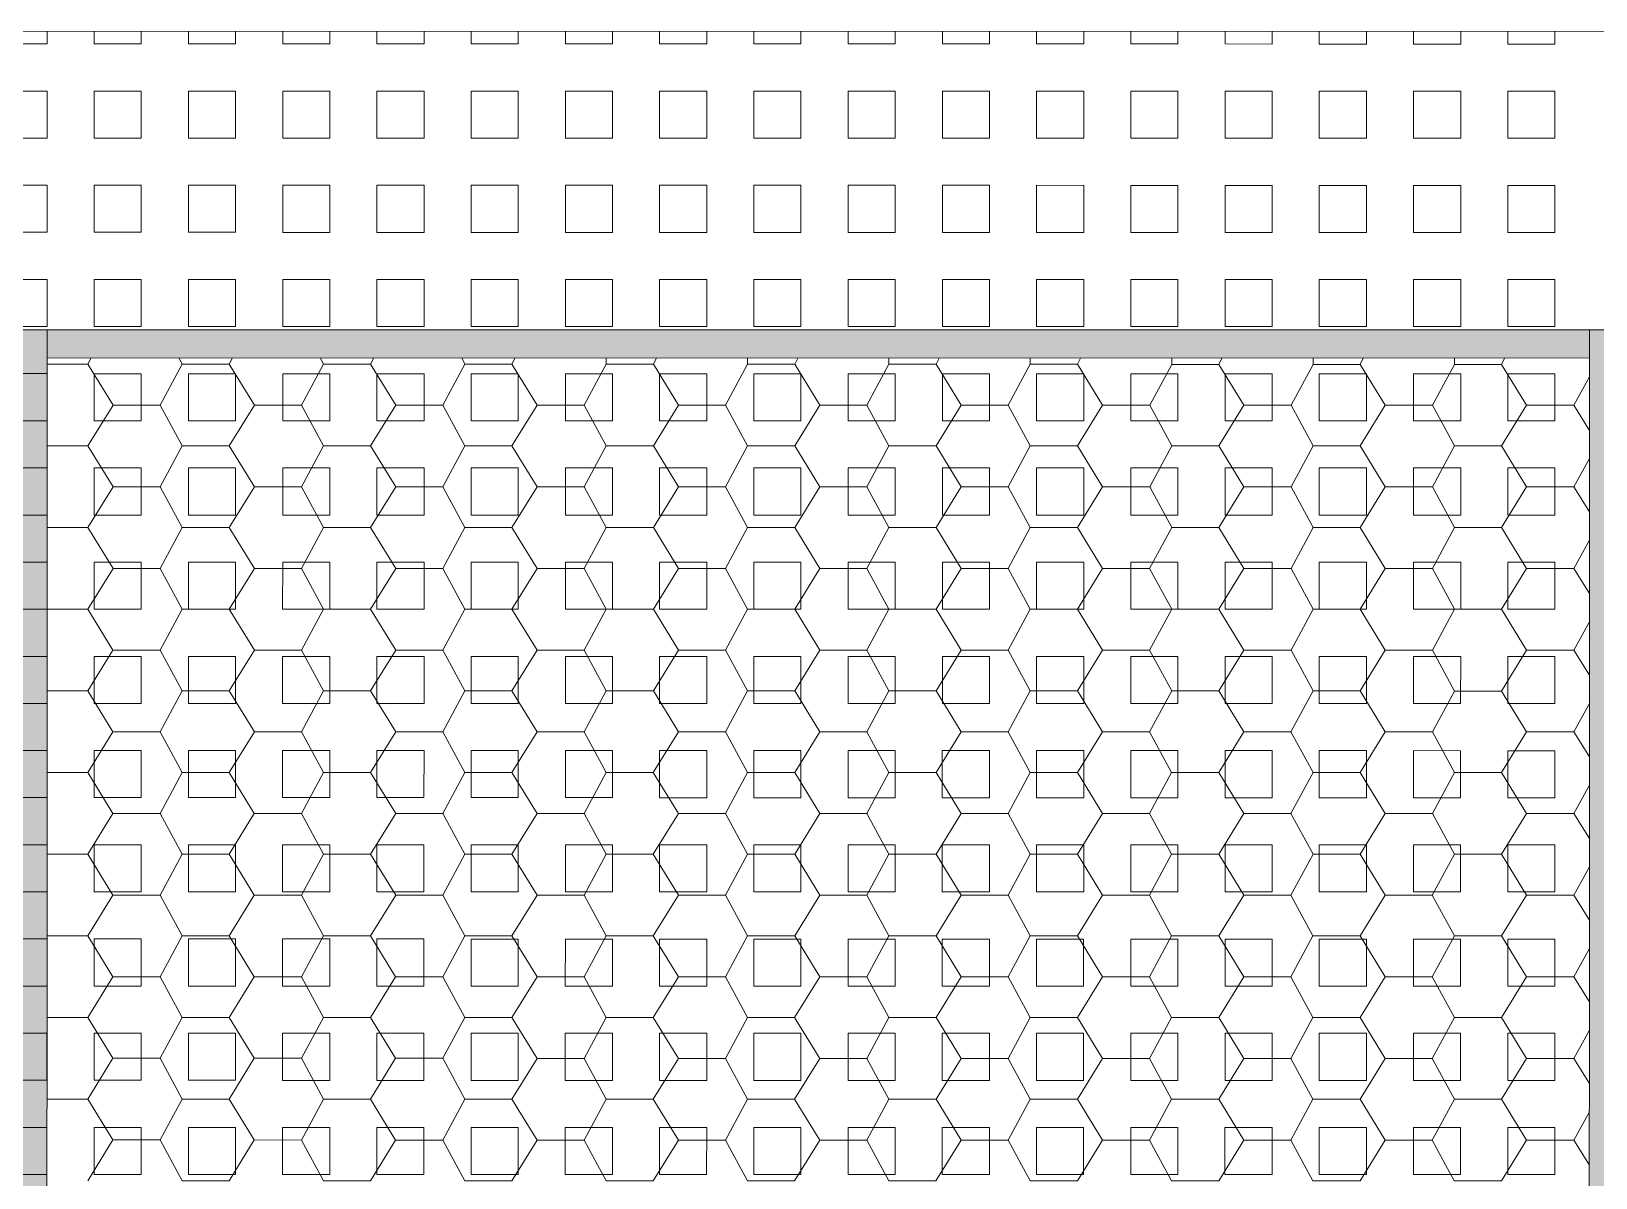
# Model space of a CAD drawing. Extents: x 3377 to 3790, y 1673 to 1846.
# Drawn here: x 3530.94 to 3533.047, y 1763.353 to 1764.897 of the extents above; entities that cross this region are included whole.
import ezdxf

# ---------------------------------------------------------------- set-up
doc = ezdxf.new("R2010")
doc.units = 0
doc.header["$LTSCALE"] = 2
doc.layers.add('PDF7_0', color=7, linetype='Continuous', true_color=0xc6c6c6)
doc.layers.add('PDF7_04-DETALHE', color=7, linetype='Continuous', true_color=0xc6c6c6)

msp = doc.modelspace()

# ---------------------------------------------------------------- linework, layer by layer
at = {"layer": 'PDF7_0', "color": 7, "lineweight": 0}
for points in [[(3530.9188, 1764.4952), (3530.9611, 1764.4952), (3530.961, 1762.3964), (3530.9187, 1762.3964)], [(3530.961, 1762.3964), (3530.9611, 1764.4952)], [(3533.0388, 1764.4951), (3533.0388, 1764.457), (3530.9611, 1764.4571), (3530.9611, 1764.4952)], [(3533.0388, 1764.4951), (3533.0769, 1764.4951), (3533.0767, 1762.3962), (3533.0386, 1762.3962)]]:
    msp.add_lwpolyline(points, close=True, dxfattribs=at)
msp.add_lwpolyline([(3533.0388, 1764.4951), (3533.0386, 1762.3962)], dxfattribs=at)
at = {"layer": 'PDF7_0', "lineweight": 0}
for points in [[(3531.0161, 1764.4486), (3531.0204, 1764.4571)], [(3531.1388, 1764.4571), (3531.1431, 1764.4486), (3531.2065, 1764.4486), (3531.2108, 1764.4571)], [(3531.3292, 1764.4571), (3531.3335, 1764.4486), (3531.397, 1764.4486), (3531.4012, 1764.4571)], [(3531.5197, 1764.4571), (3531.5239, 1764.4486), (3531.5874, 1764.4486), (3531.5916, 1764.4571)], [(3531.7143, 1764.4571), (3531.7143, 1764.4486), (3531.7778, 1764.4486), (3531.782, 1764.4571)], [(3531.9047, 1764.457), (3531.9047, 1764.4486), (3531.9682, 1764.4486), (3531.9724, 1764.457)], [(3532.0951, 1764.457), (3532.0951, 1764.4486), (3532.1586, 1764.4486), (3532.1629, 1764.457)], [(3532.2856, 1764.457), (3532.2856, 1764.4486), (3532.349, 1764.4486), (3532.3533, 1764.457)], [(3532.476, 1764.457), (3532.476, 1764.4485), (3532.5395, 1764.4485), (3532.5437, 1764.457)], [(3532.6664, 1764.457), (3532.6664, 1764.4485), (3532.7299, 1764.4485), (3532.7341, 1764.457)], [(3532.8568, 1764.457), (3532.8568, 1764.4485), (3532.9203, 1764.4485), (3532.9245, 1764.457)], [(3530.9611, 1764.4486), (3531.0161, 1764.4486), (3531.05, 1764.3936), (3531.1134, 1764.3936), (3531.1431, 1764.4486)], [(3531.2065, 1764.4486), (3531.2404, 1764.3936), (3531.3039, 1764.3936), (3531.3335, 1764.4486)], [(3531.397, 1764.4486), (3531.4308, 1764.3936), (3531.4943, 1764.3936), (3531.5239, 1764.4486)], [(3531.5874, 1764.4486), (3531.6212, 1764.3936), (3531.6847, 1764.3936), (3531.7143, 1764.4486)], [(3531.7778, 1764.4486), (3531.8116, 1764.3936), (3531.8751, 1764.3936), (3531.9047, 1764.4486)], [(3531.9682, 1764.4486), (3532.0021, 1764.3936), (3532.0655, 1764.3936), (3532.0951, 1764.4486)], [(3532.1586, 1764.4486), (3532.1925, 1764.3936), (3532.2559, 1764.3936), (3532.2856, 1764.4486)], [(3532.349, 1764.4486), (3532.3829, 1764.3935), (3532.4464, 1764.3935), (3532.476, 1764.4485)], [(3532.5395, 1764.4485), (3532.5733, 1764.3935), (3532.6368, 1764.3935), (3532.6664, 1764.4485)], [(3532.7299, 1764.4485), (3532.7637, 1764.3935), (3532.8272, 1764.3935), (3532.8568, 1764.4485)], [(3532.9203, 1764.4485), (3532.9541, 1764.3935), (3533.0176, 1764.3935), (3533.0388, 1764.3596)], [(3533.0176, 1764.3935), (3533.0388, 1764.4316)], [(3531.0161, 1764.3386), (3531.05, 1764.3936)], [(3531.1134, 1764.3936), (3531.1431, 1764.3386), (3531.2065, 1764.3386), (3531.2404, 1764.3936)], [(3531.3039, 1764.3936), (3531.3335, 1764.3386), (3531.3969, 1764.3386), (3531.4308, 1764.3936)], [(3531.4943, 1764.3936), (3531.5239, 1764.3386), (3531.5874, 1764.3386), (3531.6212, 1764.3936)], [(3531.6847, 1764.3936), (3531.7143, 1764.3386), (3531.7778, 1764.3386), (3531.8116, 1764.3936)], [(3531.8751, 1764.3936), (3531.9047, 1764.3386), (3531.9682, 1764.3386), (3532.0021, 1764.3936)], [(3532.0655, 1764.3936), (3532.0951, 1764.3386), (3532.1586, 1764.3385), (3532.1925, 1764.3936)], [(3532.2559, 1764.3936), (3532.2856, 1764.3385), (3532.349, 1764.3385), (3532.3829, 1764.3935)], [(3532.4464, 1764.3935), (3532.476, 1764.3385), (3532.5394, 1764.3385), (3532.5733, 1764.3935)], [(3532.6368, 1764.3935), (3532.6664, 1764.3385), (3532.7299, 1764.3385), (3532.7637, 1764.3935)], [(3532.8272, 1764.3935), (3532.8568, 1764.3385), (3532.9203, 1764.3385), (3532.9541, 1764.3935)], [(3530.9611, 1764.3386), (3531.0161, 1764.3386), (3531.05, 1764.2836), (3531.1134, 1764.2836), (3531.1431, 1764.3386)], [(3531.2065, 1764.3386), (3531.2404, 1764.2836), (3531.3038, 1764.2836), (3531.3335, 1764.3386)], [(3531.3969, 1764.3386), (3531.4308, 1764.2836), (3531.4943, 1764.2836), (3531.5239, 1764.3386)], [(3531.5874, 1764.3386), (3531.6212, 1764.2836), (3531.6847, 1764.2836), (3531.7143, 1764.3386)], [(3531.7778, 1764.3386), (3531.8116, 1764.2836), (3531.8751, 1764.2836), (3531.9047, 1764.3386)], [(3531.9682, 1764.3386), (3532.002, 1764.2835), (3532.0655, 1764.2835), (3532.0951, 1764.3386)], [(3532.1586, 1764.3385), (3532.1925, 1764.2835), (3532.2559, 1764.2835), (3532.2856, 1764.3385)], [(3532.349, 1764.3385), (3532.3829, 1764.2835), (3532.4464, 1764.2835), (3532.476, 1764.3385)], [(3532.5394, 1764.3385), (3532.5733, 1764.2835), (3532.6368, 1764.2835), (3532.6664, 1764.3385)], [(3532.7299, 1764.3385), (3532.7637, 1764.2835), (3532.8272, 1764.2835), (3532.8568, 1764.3385)], [(3532.9203, 1764.3385), (3532.9541, 1764.2835), (3533.0176, 1764.2835), (3533.0388, 1764.2496)], [(3533.0176, 1764.2835), (3533.0388, 1764.3216)], [(3531.0161, 1764.2286), (3531.05, 1764.2836)], [(3531.1134, 1764.2836), (3531.143, 1764.2286), (3531.2065, 1764.2286), (3531.2404, 1764.2836)], [(3531.3038, 1764.2836), (3531.3335, 1764.2286), (3531.3969, 1764.2286), (3531.4308, 1764.2836)], [(3531.4943, 1764.2836), (3531.5239, 1764.2286), (3531.5874, 1764.2286), (3531.6212, 1764.2836)], [(3531.6847, 1764.2836), (3531.7143, 1764.2286), (3531.7778, 1764.2286), (3531.8116, 1764.2836)], [(3531.8751, 1764.2836), (3531.9047, 1764.2285), (3531.9682, 1764.2285), (3532.002, 1764.2835)], [(3532.0655, 1764.2835), (3532.0951, 1764.2285), (3532.1586, 1764.2285), (3532.1925, 1764.2835)], [(3532.2559, 1764.2835), (3532.2856, 1764.2285), (3532.349, 1764.2285), (3532.3829, 1764.2835)], [(3532.4464, 1764.2835), (3532.476, 1764.2285), (3532.5394, 1764.2285), (3532.5733, 1764.2835)], [(3532.6368, 1764.2835), (3532.6664, 1764.2285), (3532.7299, 1764.2285), (3532.7637, 1764.2835)], [(3532.8272, 1764.2835), (3532.8568, 1764.2285), (3532.9203, 1764.2285), (3532.9541, 1764.2835)], [(3530.9611, 1764.2286), (3531.0161, 1764.2286), (3531.05, 1764.1736), (3531.1134, 1764.1736), (3531.143, 1764.2286)], [(3531.2065, 1764.2286), (3531.2404, 1764.1736), (3531.3038, 1764.1736), (3531.3335, 1764.2286)], [(3531.3969, 1764.2286), (3531.4308, 1764.1736), (3531.4943, 1764.1736), (3531.5239, 1764.2286)], [(3531.5874, 1764.2286), (3531.6212, 1764.1736), (3531.6847, 1764.1736), (3531.7143, 1764.2286)], [(3531.7778, 1764.2286), (3531.8116, 1764.1735), (3531.8751, 1764.1735), (3531.9047, 1764.2285)], [(3531.9682, 1764.2285), (3532.002, 1764.1735), (3532.0655, 1764.1735), (3532.0951, 1764.2285)], [(3532.1586, 1764.2285), (3532.1925, 1764.1735), (3532.2559, 1764.1735), (3532.2856, 1764.2285)], [(3532.349, 1764.2285), (3532.3829, 1764.1735), (3532.4463, 1764.1735), (3532.476, 1764.2285)], [(3532.5394, 1764.2285), (3532.5733, 1764.1735), (3532.6368, 1764.1735), (3532.6664, 1764.2285)], [(3532.7299, 1764.2285), (3532.7637, 1764.1735), (3532.8272, 1764.1735), (3532.8568, 1764.2285)], [(3532.9203, 1764.2285), (3532.9541, 1764.1735), (3533.0176, 1764.1735), (3533.0387, 1764.1396)], [(3533.0176, 1764.1735), (3533.0388, 1764.2115)], [(3531.0161, 1764.1186), (3531.05, 1764.1736)], [(3531.1134, 1764.1736), (3531.143, 1764.1186), (3531.2065, 1764.1186), (3531.2404, 1764.1736)], [(3531.3038, 1764.1736), (3531.3335, 1764.1186), (3531.3969, 1764.1186), (3531.4308, 1764.1736)], [(3531.4943, 1764.1736), (3531.5239, 1764.1186), (3531.5873, 1764.1185), (3531.6212, 1764.1736)], [(3531.6847, 1764.1736), (3531.7143, 1764.1185), (3531.7778, 1764.1185), (3531.8116, 1764.1735)], [(3531.8751, 1764.1735), (3531.9047, 1764.1185), (3531.9682, 1764.1185), (3532.002, 1764.1735)], [(3532.0655, 1764.1735), (3532.0951, 1764.1185), (3532.1586, 1764.1185), (3532.1925, 1764.1735)], [(3532.2559, 1764.1735), (3532.2855, 1764.1185), (3532.349, 1764.1185), (3532.3829, 1764.1735)], [(3532.4463, 1764.1735), (3532.476, 1764.1185), (3532.5394, 1764.1185), (3532.5733, 1764.1735)], [(3532.6368, 1764.1735), (3532.6664, 1764.1185), (3532.7298, 1764.1185), (3532.7637, 1764.1735)], [(3532.8272, 1764.1735), (3532.8568, 1764.1185), (3532.9203, 1764.1185), (3532.9541, 1764.1735)], [(3530.9611, 1764.1186), (3531.0161, 1764.1186), (3531.0499, 1764.0636), (3531.1134, 1764.0636), (3531.143, 1764.1186)], [(3531.2065, 1764.1186), (3531.2404, 1764.0636), (3531.3038, 1764.0636), (3531.3335, 1764.1186)], [(3531.3969, 1764.1186), (3531.4308, 1764.0636), (3531.4943, 1764.0635), (3531.5239, 1764.1186)], [(3531.5873, 1764.1185), (3531.6212, 1764.0635), (3531.6847, 1764.0635), (3531.7143, 1764.1185)], [(3531.7778, 1764.1185), (3531.8116, 1764.0635), (3531.8751, 1764.0635), (3531.9047, 1764.1185)], [(3531.9682, 1764.1185), (3532.002, 1764.0635), (3532.0655, 1764.0635), (3532.0951, 1764.1185)], [(3532.1586, 1764.1185), (3532.1924, 1764.0635), (3532.2559, 1764.0635), (3532.2855, 1764.1185)], [(3532.349, 1764.1185), (3532.3829, 1764.0635), (3532.4463, 1764.0635), (3532.476, 1764.1185)], [(3532.5394, 1764.1185), (3532.5733, 1764.0635), (3532.6368, 1764.0635), (3532.6664, 1764.1185)], [(3532.7298, 1764.1185), (3532.7637, 1764.0635), (3532.8272, 1764.0635), (3532.8568, 1764.1185)], [(3532.9203, 1764.1185), (3532.9541, 1764.0634), (3533.0176, 1764.0634), (3533.0387, 1764.0296)], [(3533.0176, 1764.0634), (3533.0387, 1764.1015)], [(3531.0161, 1764.0086), (3531.0499, 1764.0636)], [(3531.1134, 1764.0636), (3531.143, 1764.0086), (3531.2065, 1764.0086), (3531.2404, 1764.0636)], [(3531.3038, 1764.0636), (3531.3335, 1764.0085), (3531.3969, 1764.0085), (3531.4308, 1764.0636)], [(3531.4943, 1764.0635), (3531.5239, 1764.0085), (3531.5873, 1764.0085), (3531.6212, 1764.0635)], [(3531.6847, 1764.0635), (3531.7143, 1764.0085), (3531.7778, 1764.0085), (3531.8116, 1764.0635)], [(3531.8751, 1764.0635), (3531.9047, 1764.0085), (3531.9682, 1764.0085), (3532.002, 1764.0635)], [(3532.0655, 1764.0635), (3532.0951, 1764.0085), (3532.1586, 1764.0085), (3532.1924, 1764.0635)], [(3532.2559, 1764.0635), (3532.2855, 1764.0085), (3532.349, 1764.0085), (3532.3829, 1764.0635)], [(3532.4463, 1764.0635), (3532.476, 1764.0085), (3532.5394, 1764.0085), (3532.5733, 1764.0635)], [(3532.6368, 1764.0635), (3532.6664, 1764.0085), (3532.7298, 1764.0085), (3532.7637, 1764.0635)], [(3532.8272, 1764.0635), (3532.8568, 1764.0084), (3532.9203, 1764.0084), (3532.9541, 1764.0634)], [(3530.9611, 1764.0086), (3531.0161, 1764.0086), (3531.0499, 1763.9536), (3531.1134, 1763.9536), (3531.143, 1764.0086)], [(3531.2065, 1764.0086), (3531.2404, 1763.9535), (3531.3038, 1763.9535), (3531.3335, 1764.0085)], [(3531.3969, 1764.0085), (3531.4308, 1763.9535), (3531.4942, 1763.9535), (3531.5239, 1764.0085)], [(3531.5873, 1764.0085), (3531.6212, 1763.9535), (3531.6847, 1763.9535), (3531.7143, 1764.0085)], [(3531.7778, 1764.0085), (3531.8116, 1763.9535), (3531.8751, 1763.9535), (3531.9047, 1764.0085)], [(3531.9682, 1764.0085), (3532.002, 1763.9535), (3532.0655, 1763.9535), (3532.0951, 1764.0085)], [(3532.1586, 1764.0085), (3532.1924, 1763.9535), (3532.2559, 1763.9535), (3532.2855, 1764.0085)], [(3532.349, 1764.0085), (3532.3829, 1763.9535), (3532.4463, 1763.9535), (3532.476, 1764.0085)], [(3532.5394, 1764.0085), (3532.5733, 1763.9535), (3532.6367, 1763.9535), (3532.6664, 1764.0085)], [(3532.7298, 1764.0085), (3532.7637, 1763.9534), (3532.8272, 1763.9534), (3532.8568, 1764.0084)], [(3532.9203, 1764.0084), (3532.9541, 1763.9534), (3533.0176, 1763.9534), (3533.0387, 1763.9196)], [(3533.0176, 1763.9534), (3533.0387, 1763.9915)], [(3531.0161, 1763.8986), (3531.0499, 1763.9536)], [(3531.1134, 1763.9536), (3531.143, 1763.8985), (3531.2065, 1763.8985), (3531.2404, 1763.9535)], [(3531.3038, 1763.9535), (3531.3334, 1763.8985), (3531.3969, 1763.8985), (3531.4308, 1763.9535)], [(3531.4942, 1763.9535), (3531.5239, 1763.8985), (3531.5873, 1763.8985), (3531.6212, 1763.9535)], [(3531.6847, 1763.9535), (3531.7143, 1763.8985), (3531.7777, 1763.8985), (3531.8116, 1763.9535)], [(3531.8751, 1763.9535), (3531.9047, 1763.8985), (3531.9682, 1763.8985), (3532.002, 1763.9535)], [(3532.0655, 1763.9535), (3532.0951, 1763.8985), (3532.1586, 1763.8985), (3532.1924, 1763.9535)], [(3532.2559, 1763.9535), (3532.2855, 1763.8985), (3532.349, 1763.8985), (3532.3829, 1763.9535)], [(3532.4463, 1763.9535), (3532.4759, 1763.8985), (3532.5394, 1763.8984), (3532.5733, 1763.9535)], [(3532.6367, 1763.9535), (3532.6664, 1763.8984), (3532.7298, 1763.8984), (3532.7637, 1763.9534)], [(3532.8272, 1763.9534), (3532.8568, 1763.8984), (3532.9203, 1763.8984), (3532.9541, 1763.9534)], [(3530.9611, 1763.8986), (3531.0161, 1763.8986), (3531.0499, 1763.8435), (3531.1134, 1763.8435), (3531.143, 1763.8985)], [(3531.2065, 1763.8985), (3531.2403, 1763.8435), (3531.3038, 1763.8435), (3531.3334, 1763.8985)], [(3531.3969, 1763.8985), (3531.4308, 1763.8435), (3531.4942, 1763.8435), (3531.5239, 1763.8985)], [(3531.5873, 1763.8985), (3531.6212, 1763.8435), (3531.6847, 1763.8435), (3531.7143, 1763.8985)], [(3531.7777, 1763.8985), (3531.8116, 1763.8435), (3531.8751, 1763.8435), (3531.9047, 1763.8985)], [(3531.9682, 1763.8985), (3532.002, 1763.8435), (3532.0655, 1763.8435), (3532.0951, 1763.8985)], [(3532.1586, 1763.8985), (3532.1924, 1763.8435), (3532.2559, 1763.8435), (3532.2855, 1763.8985)], [(3532.349, 1763.8985), (3532.3828, 1763.8434), (3532.4463, 1763.8434), (3532.4759, 1763.8985)], [(3532.5394, 1763.8984), (3532.5733, 1763.8434), (3532.6367, 1763.8434), (3532.6664, 1763.8984)], [(3532.7298, 1763.8984), (3532.7637, 1763.8434), (3532.8272, 1763.8434), (3532.8568, 1763.8984)], [(3532.9203, 1763.8984), (3532.9541, 1763.8434), (3533.0176, 1763.8434), (3533.0387, 1763.8096)], [(3533.0176, 1763.8434), (3533.0387, 1763.8815)], [(3531.0161, 1763.7885), (3531.0499, 1763.8435)], [(3531.1134, 1763.8435), (3531.143, 1763.7885), (3531.2065, 1763.7885), (3531.2403, 1763.8435)], [(3531.3038, 1763.8435), (3531.3334, 1763.7885), (3531.3969, 1763.7885), (3531.4308, 1763.8435)], [(3531.4942, 1763.8435), (3531.5239, 1763.7885), (3531.5873, 1763.7885), (3531.6212, 1763.8435)], [(3531.6847, 1763.8435), (3531.7143, 1763.7885), (3531.7777, 1763.7885), (3531.8116, 1763.8435)], [(3531.8751, 1763.8435), (3531.9047, 1763.7885), (3531.9682, 1763.7885), (3532.002, 1763.8435)], [(3532.0655, 1763.8435), (3532.0951, 1763.7885), (3532.1586, 1763.7885), (3532.1924, 1763.8435)], [(3532.2559, 1763.8435), (3532.2855, 1763.7884), (3532.349, 1763.7884), (3532.3828, 1763.8434)], [(3532.4463, 1763.8434), (3532.4759, 1763.7884), (3532.5394, 1763.7884), (3532.5733, 1763.8434)], [(3532.6367, 1763.8434), (3532.6664, 1763.7884), (3532.7298, 1763.7884), (3532.7637, 1763.8434)], [(3532.8272, 1763.8434), (3532.8568, 1763.7884), (3532.9202, 1763.7884), (3532.9541, 1763.8434)], [(3530.9611, 1763.7885), (3531.0161, 1763.7885), (3531.0499, 1763.7335), (3531.1134, 1763.7335), (3531.143, 1763.7885)], [(3531.2065, 1763.7885), (3531.2403, 1763.7335), (3531.3038, 1763.7335), (3531.3334, 1763.7885)], [(3531.3969, 1763.7885), (3531.4308, 1763.7335), (3531.4942, 1763.7335), (3531.5239, 1763.7885)], [(3531.5873, 1763.7885), (3531.6212, 1763.7335), (3531.6846, 1763.7335), (3531.7143, 1763.7885)], [(3531.7777, 1763.7885), (3531.8116, 1763.7335), (3531.8751, 1763.7335), (3531.9047, 1763.7885)], [(3531.9682, 1763.7885), (3532.002, 1763.7335), (3532.0655, 1763.7335), (3532.0951, 1763.7885)], [(3532.1586, 1763.7885), (3532.1924, 1763.7334), (3532.2559, 1763.7334), (3532.2855, 1763.7884)], [(3532.349, 1763.7884), (3532.3828, 1763.7334), (3532.4463, 1763.7334), (3532.4759, 1763.7884)], [(3532.5394, 1763.7884), (3532.5733, 1763.7334), (3532.6367, 1763.7334), (3532.6664, 1763.7884)], [(3532.7298, 1763.7884), (3532.7637, 1763.7334), (3532.8271, 1763.7334), (3532.8568, 1763.7884)], [(3532.9202, 1763.7884), (3532.9541, 1763.7334), (3533.0176, 1763.7334), (3533.0387, 1763.6995)], [(3533.0176, 1763.7334), (3533.0387, 1763.7715)], [(3531.0161, 1763.6785), (3531.0499, 1763.7335)], [(3531.1134, 1763.7335), (3531.143, 1763.6785), (3531.2065, 1763.6785), (3531.2403, 1763.7335)], [(3531.3038, 1763.7335), (3531.3334, 1763.6785), (3531.3969, 1763.6785), (3531.4308, 1763.7335)], [(3531.4942, 1763.7335), (3531.5238, 1763.6785), (3531.5873, 1763.6785), (3531.6212, 1763.7335)], [(3531.6846, 1763.7335), (3531.7143, 1763.6785), (3531.7777, 1763.6785), (3531.8116, 1763.7335)], [(3531.8751, 1763.7335), (3531.9047, 1763.6785), (3531.9682, 1763.6784), (3532.002, 1763.7335)], [(3532.0655, 1763.7335), (3532.0951, 1763.6784), (3532.1586, 1763.6784), (3532.1924, 1763.7334)], [(3532.2559, 1763.7334), (3532.2855, 1763.6784), (3532.349, 1763.6784), (3532.3828, 1763.7334)], [(3532.4463, 1763.7334), (3532.4759, 1763.6784), (3532.5394, 1763.6784), (3532.5733, 1763.7334)], [(3532.6367, 1763.7334), (3532.6663, 1763.6784), (3532.7298, 1763.6784), (3532.7637, 1763.7334)], [(3532.8271, 1763.7334), (3532.8568, 1763.6784), (3532.9202, 1763.6784), (3532.9541, 1763.7334)], [(3530.9611, 1763.6785), (3531.0161, 1763.6785), (3531.0499, 1763.6235), (3531.1134, 1763.6235), (3531.143, 1763.6785)], [(3531.2065, 1763.6785), (3531.2403, 1763.6235), (3531.3038, 1763.6235), (3531.3334, 1763.6785)], [(3531.3969, 1763.6785), (3531.4307, 1763.6235), (3531.4942, 1763.6235), (3531.5238, 1763.6785)], [(3531.5873, 1763.6785), (3531.6212, 1763.6235), (3531.6846, 1763.6235), (3531.7143, 1763.6785)], [(3531.7777, 1763.6785), (3531.8116, 1763.6235), (3531.8751, 1763.6234), (3531.9047, 1763.6785)], [(3531.9682, 1763.6784), (3532.002, 1763.6234), (3532.0655, 1763.6234), (3532.0951, 1763.6784)], [(3532.1586, 1763.6784), (3532.1924, 1763.6234), (3532.2559, 1763.6234), (3532.2855, 1763.6784)], [(3532.349, 1763.6784), (3532.3828, 1763.6234), (3532.4463, 1763.6234), (3532.4759, 1763.6784)], [(3532.5394, 1763.6784), (3532.5733, 1763.6234), (3532.6367, 1763.6234), (3532.6663, 1763.6784)], [(3532.7298, 1763.6784), (3532.7637, 1763.6234), (3532.8271, 1763.6234), (3532.8568, 1763.6784)], [(3532.9202, 1763.6784), (3532.9541, 1763.6234), (3533.0176, 1763.6234), (3533.0387, 1763.5895)], [(3533.0176, 1763.6234), (3533.0387, 1763.6615)], [(3531.0161, 1763.5685), (3531.0499, 1763.6235)], [(3531.1134, 1763.6235), (3531.143, 1763.5685), (3531.2065, 1763.5685), (3531.2403, 1763.6235)], [(3531.3038, 1763.6235), (3531.3334, 1763.5685), (3531.3969, 1763.5685), (3531.4307, 1763.6235)], [(3531.4942, 1763.6235), (3531.5238, 1763.5685), (3531.5873, 1763.5685), (3531.6212, 1763.6235)], [(3531.6846, 1763.6235), (3531.7143, 1763.5684), (3531.7777, 1763.5684), (3531.8116, 1763.6235)], [(3531.8751, 1763.6234), (3531.9047, 1763.5684), (3531.9681, 1763.5684), (3532.002, 1763.6234)], [(3532.0655, 1763.6234), (3532.0951, 1763.5684), (3532.1586, 1763.5684), (3532.1924, 1763.6234)], [(3532.2559, 1763.6234), (3532.2855, 1763.5684), (3532.349, 1763.5684), (3532.3828, 1763.6234)], [(3532.4463, 1763.6234), (3532.4759, 1763.5684), (3532.5394, 1763.5684), (3532.5733, 1763.6234)], [(3532.6367, 1763.6234), (3532.6663, 1763.5684), (3532.7298, 1763.5684), (3532.7637, 1763.6234)], [(3532.8271, 1763.6234), (3532.8568, 1763.5684), (3532.9202, 1763.5684), (3532.9541, 1763.6234)], [(3530.961, 1763.5685), (3531.0161, 1763.5685), (3531.0499, 1763.5135), (3531.1134, 1763.5135), (3531.143, 1763.5685)], [(3531.2065, 1763.5685), (3531.2403, 1763.5135), (3531.3038, 1763.5135), (3531.3334, 1763.5685)], [(3531.3969, 1763.5685), (3531.4307, 1763.5135), (3531.4942, 1763.5135), (3531.5238, 1763.5685)], [(3531.5873, 1763.5685), (3531.6212, 1763.5134), (3531.6846, 1763.5134), (3531.7143, 1763.5684)], [(3531.7777, 1763.5684), (3531.8116, 1763.5134), (3531.875, 1763.5134), (3531.9047, 1763.5684)], [(3531.9681, 1763.5684), (3532.002, 1763.5134), (3532.0655, 1763.5134), (3532.0951, 1763.5684)], [(3532.1586, 1763.5684), (3532.1924, 1763.5134), (3532.2559, 1763.5134), (3532.2855, 1763.5684)], [(3532.349, 1763.5684), (3532.3828, 1763.5134), (3532.4463, 1763.5134), (3532.4759, 1763.5684)], [(3532.5394, 1763.5684), (3532.5732, 1763.5134), (3532.6367, 1763.5134), (3532.6663, 1763.5684)], [(3532.7298, 1763.5684), (3532.7637, 1763.5134), (3532.8271, 1763.5134), (3532.8568, 1763.5684)], [(3532.9202, 1763.5684), (3532.9541, 1763.5134), (3533.0176, 1763.5134), (3533.0387, 1763.4795)], [(3533.0176, 1763.5134), (3533.0387, 1763.5514)], [(3531.0161, 1763.4585), (3531.0499, 1763.5135)], [(3531.1134, 1763.5135), (3531.143, 1763.4585), (3531.2065, 1763.4585), (3531.2403, 1763.5135)], [(3531.3038, 1763.5135), (3531.3334, 1763.4585), (3531.3969, 1763.4584), (3531.4307, 1763.5135)], [(3531.4942, 1763.5135), (3531.5238, 1763.4584), (3531.5873, 1763.4584), (3531.6212, 1763.5134)], [(3531.6846, 1763.5134), (3531.7142, 1763.4584), (3531.7777, 1763.4584), (3531.8116, 1763.5134)], [(3531.875, 1763.5134), (3531.9047, 1763.4584), (3531.9681, 1763.4584), (3532.002, 1763.5134)], [(3532.0655, 1763.5134), (3532.0951, 1763.4584), (3532.1586, 1763.4584), (3532.1924, 1763.5134)], [(3532.2559, 1763.5134), (3532.2855, 1763.4584), (3532.349, 1763.4584), (3532.3828, 1763.5134)], [(3532.4463, 1763.5134), (3532.4759, 1763.4584), (3532.5394, 1763.4584), (3532.5732, 1763.5134)], [(3532.6367, 1763.5134), (3532.6663, 1763.4584), (3532.7298, 1763.4584), (3532.7637, 1763.5134)], [(3532.8271, 1763.5134), (3532.8568, 1763.4584), (3532.9202, 1763.4583), (3532.9541, 1763.5134)], [(3530.961, 1763.4585), (3531.0161, 1763.4585), (3531.0499, 1763.4035), (3531.1134, 1763.4035), (3531.143, 1763.4585)], [(3531.2065, 1763.4585), (3531.2403, 1763.4035), (3531.3038, 1763.4034), (3531.3334, 1763.4585)], [(3531.3969, 1763.4584), (3531.4307, 1763.4034), (3531.4942, 1763.4034), (3531.5238, 1763.4584)], [(3531.5873, 1763.4584), (3531.6212, 1763.4034), (3531.6846, 1763.4034), (3531.7142, 1763.4584)], [(3531.7777, 1763.4584), (3531.8116, 1763.4034), (3531.875, 1763.4034), (3531.9047, 1763.4584)], [(3531.9681, 1763.4584), (3532.002, 1763.4034), (3532.0655, 1763.4034), (3532.0951, 1763.4584)], [(3532.1586, 1763.4584), (3532.1924, 1763.4034), (3532.2559, 1763.4034), (3532.2855, 1763.4584)], [(3532.349, 1763.4584), (3532.3828, 1763.4034), (3532.4463, 1763.4034), (3532.4759, 1763.4584)], [(3532.5394, 1763.4584), (3532.5732, 1763.4034), (3532.6367, 1763.4034), (3532.6663, 1763.4584)], [(3532.7298, 1763.4584), (3532.7637, 1763.4033), (3532.8271, 1763.4033), (3532.8568, 1763.4584)], [(3532.9202, 1763.4583), (3532.9541, 1763.4033), (3533.0175, 1763.4033), (3533.0387, 1763.3695)], [(3533.0175, 1763.4033), (3533.0387, 1763.4414)], [(3531.016, 1763.3485), (3531.0499, 1763.4035)], [(3531.1134, 1763.4035), (3531.143, 1763.3484), (3531.2065, 1763.3484), (3531.2403, 1763.4035)], [(3531.3038, 1763.4034), (3531.3334, 1763.3484), (3531.3969, 1763.3484), (3531.4307, 1763.4034)], [(3531.4942, 1763.4034), (3531.5238, 1763.3484), (3531.5873, 1763.3484), (3531.6212, 1763.4034)], [(3531.6846, 1763.4034), (3531.7142, 1763.3484), (3531.7777, 1763.3484), (3531.8116, 1763.4034)], [(3531.875, 1763.4034), (3531.9047, 1763.3484), (3531.9681, 1763.3484), (3532.002, 1763.4034)], [(3532.0655, 1763.4034), (3532.0951, 1763.3484), (3532.1585, 1763.3484), (3532.1924, 1763.4034)], [(3532.2559, 1763.4034), (3532.2855, 1763.3484), (3532.349, 1763.3484), (3532.3828, 1763.4034)], [(3532.4463, 1763.4034), (3532.4759, 1763.3484), (3532.5394, 1763.3484), (3532.5732, 1763.4034)], [(3532.6367, 1763.4034), (3532.6663, 1763.3483), (3532.7298, 1763.3483), (3532.7637, 1763.4033)], [(3532.8271, 1763.4033), (3532.8567, 1763.3483), (3532.9202, 1763.3483), (3532.9541, 1763.4033)]]:
    msp.add_lwpolyline(points, dxfattribs=at)
at = {"layer": 'PDF7_0', "color": 9, "true_color": 0xc1c1c1, "transparency": 33554559}
for points in [[(3530.9188, 1764.4952), (3530.961, 1762.3964), (3530.9187, 1762.3964)], [(3530.9611, 1764.4952), (3530.9188, 1764.4952), (3530.961, 1762.3964)], [(3533.0388, 1764.4951), (3530.9611, 1764.4952), (3533.0388, 1764.457)], [(3530.9611, 1764.4952), (3533.0388, 1764.457), (3530.9611, 1764.4571)], [(3533.0388, 1764.4951), (3533.0767, 1762.3962), (3533.0386, 1762.3962)], [(3533.0769, 1764.4951), (3533.0388, 1764.4951), (3533.0767, 1762.3962)]]:
    msp.add_solid(points, dxfattribs=at)
at = {"layer": 'PDF7_04-DETALHE', "lineweight": 0}
for points in [[(3529.7552, 1764.8973), (3535.2053, 1764.8969), (3535.2052, 1763.1958), (3529.7551, 1763.1962)], [(3530.8977, 1764.8972), (3530.8977, 1764.8803), (3530.9611, 1764.8803), (3530.9611, 1764.8972)], [(3531.0246, 1764.8972), (3531.0246, 1764.8803), (3531.0881, 1764.8803), (3531.0881, 1764.8972)], [(3531.1516, 1764.8972), (3531.1516, 1764.8802), (3531.215, 1764.8802), (3531.215, 1764.8972)], [(3531.2785, 1764.8972), (3531.2785, 1764.8802), (3531.342, 1764.8802), (3531.342, 1764.8972)], [(3531.4054, 1764.8972), (3531.4054, 1764.8802), (3531.4689, 1764.8802), (3531.4689, 1764.8972)], [(3531.5324, 1764.8971), (3531.5324, 1764.8802), (3531.5959, 1764.8802), (3531.5959, 1764.8971)], [(3531.6593, 1764.8971), (3531.6593, 1764.8802), (3531.7228, 1764.8802), (3531.7228, 1764.8971)], [(3531.7863, 1764.8971), (3531.7863, 1764.8802), (3531.8498, 1764.8802), (3531.8498, 1764.8971)], [(3531.9132, 1764.8971), (3531.9132, 1764.8802), (3531.9767, 1764.8802), (3531.9767, 1764.8971)], [(3532.0402, 1764.8971), (3532.0402, 1764.8802), (3532.1036, 1764.8802), (3532.1036, 1764.8971)], [(3532.1671, 1764.8971), (3532.1671, 1764.8802), (3532.2306, 1764.8802), (3532.2306, 1764.8971)], [(3532.2941, 1764.8971), (3532.2941, 1764.8802), (3532.3575, 1764.8802), (3532.3575, 1764.8971)], [(3532.421, 1764.8971), (3532.421, 1764.8802), (3532.4845, 1764.8802), (3532.4845, 1764.8971)], [(3532.5479, 1764.8971), (3532.5479, 1764.8802), (3532.6114, 1764.8801), (3532.6114, 1764.8971)], [(3532.6749, 1764.8971), (3532.6749, 1764.8801), (3532.7384, 1764.8801), (3532.7384, 1764.8971)], [(3532.8018, 1764.8971), (3532.8018, 1764.8801), (3532.8653, 1764.8801), (3532.8653, 1764.8971)], [(3532.9288, 1764.8971), (3532.9288, 1764.8801), (3532.9923, 1764.8801), (3532.9923, 1764.897)]]:
    msp.add_lwpolyline(points, dxfattribs=at)
for points in [[(3530.9611, 1764.8168), (3530.9611, 1764.7533), (3530.8977, 1764.7533), (3530.8977, 1764.8168)], [(3531.0881, 1764.8168), (3531.0881, 1764.7533), (3531.0246, 1764.7533), (3531.0246, 1764.8168)], [(3531.215, 1764.8168), (3531.215, 1764.7533), (3531.1515, 1764.7533), (3531.1516, 1764.8168)], [(3531.342, 1764.8168), (3531.342, 1764.7533), (3531.2785, 1764.7533), (3531.2785, 1764.8168)], [(3531.4689, 1764.8168), (3531.4689, 1764.7533), (3531.4054, 1764.7533), (3531.4054, 1764.8168)], [(3531.5959, 1764.8167), (3531.5959, 1764.7533), (3531.5324, 1764.7533), (3531.5324, 1764.8167)], [(3531.7228, 1764.8167), (3531.7228, 1764.7533), (3531.6593, 1764.7533), (3531.6593, 1764.8167)], [(3531.8497, 1764.8167), (3531.8497, 1764.7533), (3531.7863, 1764.7533), (3531.7863, 1764.8167)], [(3531.9767, 1764.8167), (3531.9767, 1764.7532), (3531.9132, 1764.7533), (3531.9132, 1764.8167)], [(3532.1036, 1764.8167), (3532.1036, 1764.7532), (3532.0402, 1764.7532), (3532.0402, 1764.8167)], [(3532.2306, 1764.8167), (3532.2306, 1764.7532), (3532.1671, 1764.7532), (3532.1671, 1764.8167)], [(3532.3575, 1764.8167), (3532.3575, 1764.7532), (3532.294, 1764.7532), (3532.2941, 1764.8167)], [(3532.4845, 1764.8167), (3532.4845, 1764.7532), (3532.421, 1764.7532), (3532.421, 1764.8167)], [(3532.6114, 1764.8167), (3532.6114, 1764.7532), (3532.5479, 1764.7532), (3532.5479, 1764.8167)], [(3532.7384, 1764.8167), (3532.7384, 1764.7532), (3532.6749, 1764.7532), (3532.6749, 1764.8167)], [(3532.8653, 1764.8167), (3532.8653, 1764.7532), (3532.8018, 1764.7532), (3532.8018, 1764.8167)], [(3532.9922, 1764.8167), (3532.9922, 1764.7532), (3532.9288, 1764.7532), (3532.9288, 1764.8167)], [(3530.9611, 1764.6898), (3530.9611, 1764.6264), (3530.8976, 1764.6264), (3530.8977, 1764.6898)], [(3531.0881, 1764.6898), (3531.0881, 1764.6264), (3531.0246, 1764.6264), (3531.0246, 1764.6898)], [(3531.215, 1764.6898), (3531.215, 1764.6264), (3531.1515, 1764.6264), (3531.1515, 1764.6898)], [(3531.342, 1764.6898), (3531.342, 1764.6263), (3531.2785, 1764.6263), (3531.2785, 1764.6898)], [(3531.4689, 1764.6898), (3531.4689, 1764.6263), (3531.4054, 1764.6263), (3531.4054, 1764.6898)], [(3531.5958, 1764.6898), (3531.5958, 1764.6263), (3531.5324, 1764.6263), (3531.5324, 1764.6898)], [(3531.7228, 1764.6898), (3531.7228, 1764.6263), (3531.6593, 1764.6263), (3531.6593, 1764.6898)], [(3531.8497, 1764.6898), (3531.8497, 1764.6263), (3531.7863, 1764.6263), (3531.7863, 1764.6898)], [(3531.9767, 1764.6898), (3531.9767, 1764.6263), (3531.9132, 1764.6263), (3531.9132, 1764.6898)], [(3532.1036, 1764.6898), (3532.1036, 1764.6263), (3532.0402, 1764.6263), (3532.0402, 1764.6898)], [(3532.2306, 1764.6898), (3532.2306, 1764.6263), (3532.1671, 1764.6263), (3532.1671, 1764.6898)], [(3532.3575, 1764.6897), (3532.3575, 1764.6263), (3532.294, 1764.6263), (3532.294, 1764.6898)], [(3532.4845, 1764.6897), (3532.4845, 1764.6263), (3532.421, 1764.6263), (3532.421, 1764.6897)], [(3532.6114, 1764.6897), (3532.6114, 1764.6263), (3532.5479, 1764.6263), (3532.5479, 1764.6897)], [(3532.7384, 1764.6897), (3532.7383, 1764.6263), (3532.6749, 1764.6263), (3532.6749, 1764.6897)], [(3532.8653, 1764.6897), (3532.8653, 1764.6262), (3532.8018, 1764.6262), (3532.8018, 1764.6897)], [(3532.9922, 1764.6897), (3532.9922, 1764.6262), (3532.9288, 1764.6262), (3532.9288, 1764.6897)], [(3530.9611, 1764.5629), (3530.9611, 1764.4994), (3530.8976, 1764.4994), (3530.8976, 1764.5629)], [(3531.0881, 1764.5629), (3531.0881, 1764.4994), (3531.0246, 1764.4994), (3531.0246, 1764.5629)], [(3531.215, 1764.5629), (3531.215, 1764.4994), (3531.1515, 1764.4994), (3531.1515, 1764.5629)], [(3531.342, 1764.5629), (3531.3419, 1764.4994), (3531.2785, 1764.4994), (3531.2785, 1764.5629)], [(3531.4689, 1764.5629), (3531.4689, 1764.4994), (3531.4054, 1764.4994), (3531.4054, 1764.5629)], [(3531.5958, 1764.5629), (3531.5958, 1764.4994), (3531.5324, 1764.4994), (3531.5324, 1764.5629)], [(3531.7228, 1764.5628), (3531.7228, 1764.4994), (3531.6593, 1764.4994), (3531.6593, 1764.5629)], [(3531.8497, 1764.5628), (3531.8497, 1764.4994), (3531.7863, 1764.4994), (3531.7863, 1764.5628)], [(3531.9767, 1764.5628), (3531.9767, 1764.4994), (3531.9132, 1764.4994), (3531.9132, 1764.5628)], [(3532.1036, 1764.5628), (3532.1036, 1764.4993), (3532.0401, 1764.4994), (3532.0401, 1764.5628)], [(3532.2306, 1764.5628), (3532.2306, 1764.4993), (3532.1671, 1764.4993), (3532.1671, 1764.5628)], [(3532.3575, 1764.5628), (3532.3575, 1764.4993), (3532.294, 1764.4993), (3532.294, 1764.5628)], [(3532.4845, 1764.5628), (3532.4844, 1764.4993), (3532.421, 1764.4993), (3532.421, 1764.5628)], [(3532.6114, 1764.5628), (3532.6114, 1764.4993), (3532.5479, 1764.4993), (3532.5479, 1764.5628)], [(3532.7383, 1764.5628), (3532.7383, 1764.4993), (3532.6749, 1764.4993), (3532.6749, 1764.5628)], [(3532.8653, 1764.5628), (3532.8653, 1764.4993), (3532.8018, 1764.4993), (3532.8018, 1764.5628)], [(3532.9922, 1764.5628), (3532.9922, 1764.4993), (3532.9288, 1764.4993), (3532.9288, 1764.5628)], [(3530.9611, 1764.436), (3530.9611, 1764.3725), (3530.8976, 1764.3725), (3530.8976, 1764.436)], [(3531.0881, 1764.4359), (3531.088, 1764.3725), (3531.0246, 1764.3725), (3531.0246, 1764.4359)], [(3531.215, 1764.4359), (3531.215, 1764.3725), (3531.1515, 1764.3725), (3531.1515, 1764.4359)], [(3531.3419, 1764.4359), (3531.3419, 1764.3725), (3531.2785, 1764.3725), (3531.2785, 1764.4359)], [(3531.4689, 1764.4359), (3531.4689, 1764.3724), (3531.4054, 1764.3725), (3531.4054, 1764.4359)], [(3531.5958, 1764.4359), (3531.5958, 1764.3724), (3531.5324, 1764.3724), (3531.5324, 1764.4359)], [(3531.7228, 1764.4359), (3531.7228, 1764.3724), (3531.6593, 1764.3724), (3531.6593, 1764.4359)], [(3531.8497, 1764.4359), (3531.8497, 1764.3724), (3531.7862, 1764.3724), (3531.7862, 1764.4359)], [(3531.9767, 1764.4359), (3531.9767, 1764.3724), (3531.9132, 1764.3724), (3531.9132, 1764.4359)], [(3532.1036, 1764.4359), (3532.1036, 1764.3724), (3532.0401, 1764.3724), (3532.0401, 1764.4359)], [(3532.2306, 1764.4359), (3532.2306, 1764.3724), (3532.1671, 1764.3724), (3532.1671, 1764.4359)], [(3532.3575, 1764.4359), (3532.3575, 1764.3724), (3532.294, 1764.3724), (3532.294, 1764.4359)], [(3532.4844, 1764.4359), (3532.4844, 1764.3724), (3532.421, 1764.3724), (3532.421, 1764.4359)], [(3532.6114, 1764.4358), (3532.6114, 1764.3724), (3532.5479, 1764.3724), (3532.5479, 1764.4358)], [(3532.7383, 1764.4358), (3532.7383, 1764.3724), (3532.6749, 1764.3724), (3532.6749, 1764.4358)], [(3532.8653, 1764.4358), (3532.8653, 1764.3724), (3532.8018, 1764.3724), (3532.8018, 1764.4358)], [(3532.9922, 1764.4358), (3532.9922, 1764.3723), (3532.9287, 1764.3723), (3532.9288, 1764.4358)], [(3530.9611, 1764.309), (3530.9611, 1764.2455), (3530.8976, 1764.2455), (3530.8976, 1764.309)], [(3531.088, 1764.309), (3531.088, 1764.2455), (3531.0246, 1764.2455), (3531.0246, 1764.309)], [(3531.215, 1764.309), (3531.215, 1764.2455), (3531.1515, 1764.2455), (3531.1515, 1764.309)], [(3531.3419, 1764.309), (3531.3419, 1764.2455), (3531.2785, 1764.2455), (3531.2785, 1764.309)], [(3531.4689, 1764.309), (3531.4689, 1764.2455), (3531.4054, 1764.2455), (3531.4054, 1764.309)], [(3531.5958, 1764.309), (3531.5958, 1764.2455), (3531.5323, 1764.2455), (3531.5324, 1764.309)], [(3531.7228, 1764.309), (3531.7228, 1764.2455), (3531.6593, 1764.2455), (3531.6593, 1764.309)], [(3531.8497, 1764.3089), (3531.8497, 1764.2455), (3531.7862, 1764.2455), (3531.7862, 1764.309)], [(3531.9767, 1764.3089), (3531.9767, 1764.2455), (3531.9132, 1764.2455), (3531.9132, 1764.3089)], [(3532.1036, 1764.3089), (3532.1036, 1764.2455), (3532.0401, 1764.2455), (3532.0401, 1764.3089)], [(3532.2305, 1764.3089), (3532.2305, 1764.2455), (3532.1671, 1764.2455), (3532.1671, 1764.3089)], [(3532.3575, 1764.3089), (3532.3575, 1764.2454), (3532.294, 1764.2454), (3532.294, 1764.3089)], [(3532.4844, 1764.3089), (3532.4844, 1764.2454), (3532.421, 1764.2454), (3532.421, 1764.3089)], [(3532.6114, 1764.3089), (3532.6114, 1764.2454), (3532.5479, 1764.2454), (3532.5479, 1764.3089)], [(3532.7383, 1764.3089), (3532.7383, 1764.2454), (3532.6748, 1764.2454), (3532.6749, 1764.3089)], [(3532.8653, 1764.3089), (3532.8653, 1764.2454), (3532.8018, 1764.2454), (3532.8018, 1764.3089)], [(3532.9922, 1764.3089), (3532.9922, 1764.2454), (3532.9287, 1764.2454), (3532.9287, 1764.3089)], [(3530.9611, 1764.1821), (3530.9611, 1764.1186), (3530.8976, 1764.1186), (3530.8976, 1764.1821)], [(3531.088, 1764.1821), (3531.088, 1764.1186), (3531.0246, 1764.1186), (3531.0246, 1764.1821)], [(3531.215, 1764.182), (3531.215, 1764.1186), (3531.1515, 1764.1186), (3531.1515, 1764.1821)], [(3531.3419, 1764.182), (3531.3419, 1764.1186), (3531.2784, 1764.1186), (3531.2785, 1764.182)], [(3531.4689, 1764.182), (3531.4689, 1764.1186), (3531.4054, 1764.1186), (3531.4054, 1764.182)], [(3531.5958, 1764.182), (3531.5958, 1764.1185), (3531.5323, 1764.1186), (3531.5323, 1764.182)], [(3531.7228, 1764.182), (3531.7228, 1764.1185), (3531.6593, 1764.1185), (3531.6593, 1764.182)], [(3531.8497, 1764.182), (3531.8497, 1764.1185), (3531.7862, 1764.1185), (3531.7862, 1764.182)], [(3531.9766, 1764.182), (3531.9766, 1764.1185), (3531.9132, 1764.1185), (3531.9132, 1764.182)], [(3532.1036, 1764.182), (3532.1036, 1764.1185), (3532.0401, 1764.1185), (3532.0401, 1764.182)], [(3532.2305, 1764.182), (3532.2305, 1764.1185), (3532.1671, 1764.1185), (3532.1671, 1764.182)], [(3532.3575, 1764.182), (3532.3575, 1764.1185), (3532.294, 1764.1185), (3532.294, 1764.182)], [(3532.4844, 1764.182), (3532.4844, 1764.1185), (3532.421, 1764.1185), (3532.421, 1764.182)], [(3532.6114, 1764.182), (3532.6114, 1764.1185), (3532.5479, 1764.1185), (3532.5479, 1764.182)], [(3532.7383, 1764.1819), (3532.7383, 1764.1185), (3532.6748, 1764.1185), (3532.6748, 1764.1819)], [(3532.8653, 1764.1819), (3532.8653, 1764.1185), (3532.8018, 1764.1185), (3532.8018, 1764.1819)], [(3532.9922, 1764.1819), (3532.9922, 1764.1185), (3532.9287, 1764.1185), (3532.9287, 1764.1819)], [(3530.9611, 1764.0551), (3530.9611, 1763.9916), (3530.8976, 1763.9917), (3530.8976, 1764.0551)], [(3531.088, 1764.0551), (3531.088, 1763.9916), (3531.0246, 1763.9916), (3531.0246, 1764.0551)], [(3531.215, 1764.0551), (3531.215, 1763.9916), (3531.1515, 1763.9916), (3531.1515, 1764.0551)], [(3531.3419, 1764.0551), (3531.3419, 1763.9916), (3531.2784, 1763.9916), (3531.2784, 1764.0551)], [(3531.4689, 1764.0551), (3531.4689, 1763.9916), (3531.4054, 1763.9916), (3531.4054, 1764.0551)], [(3531.5958, 1764.0551), (3531.5958, 1763.9916), (3531.5323, 1763.9916), (3531.5323, 1764.0551)], [(3531.7228, 1764.0551), (3531.7227, 1763.9916), (3531.6593, 1763.9916), (3531.6593, 1764.0551)], [(3531.8497, 1764.0551), (3531.8497, 1763.9916), (3531.7862, 1763.9916), (3531.7862, 1764.0551)], [(3531.9766, 1764.0551), (3531.9766, 1763.9916), (3531.9132, 1763.9916), (3531.9132, 1764.0551)], [(3532.1036, 1764.055), (3532.1036, 1763.9916), (3532.0401, 1763.9916), (3532.0401, 1764.055)], [(3532.2305, 1764.055), (3532.2305, 1763.9916), (3532.1671, 1763.9916), (3532.1671, 1764.055)], [(3532.3575, 1764.055), (3532.3575, 1763.9916), (3532.294, 1763.9916), (3532.294, 1764.055)], [(3532.4844, 1764.055), (3532.4844, 1763.9915), (3532.4209, 1763.9915), (3532.4209, 1764.055)], [(3532.6114, 1764.055), (3532.6114, 1763.9915), (3532.5479, 1763.9915), (3532.5479, 1764.055)], [(3532.7383, 1764.055), (3532.7383, 1763.9915), (3532.6748, 1763.9915), (3532.6748, 1764.055)], [(3532.8653, 1764.055), (3532.8652, 1763.9915), (3532.8018, 1763.9915), (3532.8018, 1764.055)], [(3532.9922, 1764.055), (3532.9922, 1763.9915), (3532.9287, 1763.9915), (3532.9287, 1764.055)], [(3530.9611, 1763.9282), (3530.9611, 1763.8647), (3530.8976, 1763.8647), (3530.8976, 1763.9282)], [(3531.088, 1763.9282), (3531.088, 1763.8647), (3531.0245, 1763.8647), (3531.0245, 1763.9282)], [(3531.215, 1763.9282), (3531.215, 1763.8647), (3531.1515, 1763.8647), (3531.1515, 1763.9282)], [(3531.3419, 1763.9281), (3531.3419, 1763.8647), (3531.2784, 1763.8647), (3531.2784, 1763.9282)], [(3531.4689, 1763.9281), (3531.4688, 1763.8647), (3531.4054, 1763.8647), (3531.4054, 1763.9281)], [(3531.5958, 1763.9281), (3531.5958, 1763.8647), (3531.5323, 1763.8647), (3531.5323, 1763.9281)], [(3531.7227, 1763.9281), (3531.7227, 1763.8647), (3531.6593, 1763.8647), (3531.6593, 1763.9281)], [(3531.8497, 1763.9281), (3531.8497, 1763.8646), (3531.7862, 1763.8646), (3531.7862, 1763.9281)], [(3531.9766, 1763.9281), (3531.9766, 1763.8646), (3531.9132, 1763.8646), (3531.9132, 1763.9281)], [(3532.1036, 1763.9281), (3532.1036, 1763.8646), (3532.0401, 1763.8646), (3532.0401, 1763.9281)], [(3532.2305, 1763.9281), (3532.2305, 1763.8646), (3532.167, 1763.8646), (3532.167, 1763.9281)], [(3532.3575, 1763.9281), (3532.3575, 1763.8646), (3532.294, 1763.8646), (3532.294, 1763.9281)], [(3532.4844, 1763.9281), (3532.4844, 1763.8646), (3532.4209, 1763.8646), (3532.4209, 1763.9281)], [(3532.6114, 1763.9281), (3532.6114, 1763.8646), (3532.5479, 1763.8646), (3532.5479, 1763.9281)], [(3532.7383, 1763.9281), (3532.7383, 1763.8646), (3532.6748, 1763.8646), (3532.6748, 1763.9281)], [(3532.8652, 1763.928), (3532.8652, 1763.8646), (3532.8018, 1763.8646), (3532.8018, 1763.9281)], [(3532.9922, 1763.928), (3532.9922, 1763.8646), (3532.9287, 1763.8646), (3532.9287, 1763.928)], [(3530.9611, 1763.8012), (3530.9611, 1763.7378), (3530.8976, 1763.7378), (3530.8976, 1763.8012)], [(3531.088, 1763.8012), (3531.088, 1763.7377), (3531.0245, 1763.7378), (3531.0245, 1763.8012)], [(3531.215, 1763.8012), (3531.215, 1763.7377), (3531.1515, 1763.7377), (3531.1515, 1763.8012)], [(3531.3419, 1763.8012), (3531.3419, 1763.7377), (3531.2784, 1763.7377), (3531.2784, 1763.8012)], [(3531.4688, 1763.8012), (3531.4688, 1763.7377), (3531.4054, 1763.7377), (3531.4054, 1763.8012)], [(3531.5958, 1763.8012), (3531.5958, 1763.7377), (3531.5323, 1763.7377), (3531.5323, 1763.8012)], [(3531.7227, 1763.8012), (3531.7227, 1763.7377), (3531.6593, 1763.7377), (3531.6593, 1763.8012)], [(3531.8497, 1763.8012), (3531.8497, 1763.7377), (3531.7862, 1763.7377), (3531.7862, 1763.8012)], [(3531.9766, 1763.8012), (3531.9766, 1763.7377), (3531.9131, 1763.7377), (3531.9132, 1763.8012)], [(3532.1036, 1763.8012), (3532.1036, 1763.7377), (3532.0401, 1763.7377), (3532.0401, 1763.8012)], [(3532.2305, 1763.8011), (3532.2305, 1763.7377), (3532.167, 1763.7377), (3532.167, 1763.8011)], [(3532.3575, 1763.8011), (3532.3575, 1763.7377), (3532.294, 1763.7377), (3532.294, 1763.8011)], [(3532.4844, 1763.8011), (3532.4844, 1763.7377), (3532.4209, 1763.7377), (3532.4209, 1763.8011)], [(3532.6113, 1763.8011), (3532.6113, 1763.7376), (3532.5479, 1763.7377), (3532.5479, 1763.8011)], [(3532.7383, 1763.8011), (3532.7383, 1763.7376), (3532.6748, 1763.7376), (3532.6748, 1763.8011)], [(3532.8652, 1763.8011), (3532.8652, 1763.7376), (3532.8018, 1763.7376), (3532.8018, 1763.8011)], [(3532.9922, 1763.8011), (3532.9922, 1763.7376), (3532.9287, 1763.7376), (3532.9287, 1763.8011)], [(3530.9611, 1763.6743), (3530.9611, 1763.6108), (3530.8976, 1763.6108), (3530.8976, 1763.6743)], [(3531.088, 1763.6743), (3531.088, 1763.6108), (3531.0245, 1763.6108), (3531.0245, 1763.6743)], [(3531.2149, 1763.6743), (3531.2149, 1763.6108), (3531.1515, 1763.6108), (3531.1515, 1763.6743)], [(3531.3419, 1763.6743), (3531.3419, 1763.6108), (3531.2784, 1763.6108), (3531.2784, 1763.6743)], [(3531.4688, 1763.6743), (3531.4688, 1763.6108), (3531.4054, 1763.6108), (3531.4054, 1763.6743)], [(3531.5958, 1763.6742), (3531.5958, 1763.6108), (3531.5323, 1763.6108), (3531.5323, 1763.6742)], [(3531.7227, 1763.6742), (3531.7227, 1763.6108), (3531.6592, 1763.6108), (3531.6593, 1763.6742)], [(3531.8497, 1763.6742), (3531.8497, 1763.6108), (3531.7862, 1763.6108), (3531.7862, 1763.6742)], [(3531.9766, 1763.6742), (3531.9766, 1763.6107), (3531.9131, 1763.6107), (3531.9131, 1763.6742)], [(3532.1036, 1763.6742), (3532.1036, 1763.6107), (3532.0401, 1763.6107), (3532.0401, 1763.6742)], [(3532.2305, 1763.6742), (3532.2305, 1763.6107), (3532.167, 1763.6107), (3532.167, 1763.6742)], [(3532.3574, 1763.6742), (3532.3574, 1763.6107), (3532.294, 1763.6107), (3532.294, 1763.6742)], [(3532.4844, 1763.6742), (3532.4844, 1763.6107), (3532.4209, 1763.6107), (3532.4209, 1763.6742)], [(3532.6113, 1763.6742), (3532.6113, 1763.6107), (3532.5479, 1763.6107), (3532.5479, 1763.6742)], [(3532.7383, 1763.6742), (3532.7383, 1763.6107), (3532.6748, 1763.6107), (3532.6748, 1763.6742)], [(3532.8652, 1763.6742), (3532.8652, 1763.6107), (3532.8018, 1763.6107), (3532.8018, 1763.6742)], [(3532.9922, 1763.6741), (3532.9922, 1763.6107), (3532.9287, 1763.6107), (3532.9287, 1763.6742)], [(3530.961, 1763.5473), (3530.961, 1763.4839), (3530.8976, 1763.4839), (3530.8976, 1763.5473)], [(3531.088, 1763.5473), (3531.088, 1763.4839), (3531.0245, 1763.4839), (3531.0245, 1763.5473)], [(3531.2149, 1763.5473), (3531.2149, 1763.4839), (3531.1515, 1763.4839), (3531.1515, 1763.5473)], [(3531.3419, 1763.5473), (3531.3419, 1763.4838), (3531.2784, 1763.4838), (3531.2784, 1763.5473)], [(3531.4688, 1763.5473), (3531.4688, 1763.4838), (3531.4054, 1763.4838), (3531.4054, 1763.5473)], [(3531.5958, 1763.5473), (3531.5958, 1763.4838), (3531.5323, 1763.4838), (3531.5323, 1763.5473)], [(3531.7227, 1763.5473), (3531.7227, 1763.4838), (3531.6592, 1763.4838), (3531.6592, 1763.5473)], [(3531.8497, 1763.5473), (3531.8497, 1763.4838), (3531.7862, 1763.4838), (3531.7862, 1763.5473)], [(3531.9766, 1763.5473), (3531.9766, 1763.4838), (3531.9131, 1763.4838), (3531.9131, 1763.5473)], [(3532.1036, 1763.5473), (3532.1035, 1763.4838), (3532.0401, 1763.4838), (3532.0401, 1763.5473)], [(3532.2305, 1763.5473), (3532.2305, 1763.4838), (3532.167, 1763.4838), (3532.167, 1763.5473)], [(3532.3574, 1763.5472), (3532.3574, 1763.4838), (3532.294, 1763.4838), (3532.294, 1763.5473)], [(3532.4844, 1763.5472), (3532.4844, 1763.4838), (3532.4209, 1763.4838), (3532.4209, 1763.5472)], [(3532.6113, 1763.5472), (3532.6113, 1763.4838), (3532.5479, 1763.4838), (3532.5479, 1763.5472)], [(3532.7383, 1763.5472), (3532.7383, 1763.4837), (3532.6748, 1763.4838), (3532.6748, 1763.5472)], [(3532.8652, 1763.5472), (3532.8652, 1763.4837), (3532.8017, 1763.4837), (3532.8017, 1763.5472)], [(3532.9922, 1763.5472), (3532.9922, 1763.4837), (3532.9287, 1763.4837), (3532.9287, 1763.5472)], [(3530.961, 1763.4204), (3530.961, 1763.3569), (3530.8976, 1763.3569), (3530.8976, 1763.4204)], [(3531.088, 1763.4204), (3531.088, 1763.3569), (3531.0245, 1763.3569), (3531.0245, 1763.4204)], [(3531.2149, 1763.4204), (3531.2149, 1763.3569), (3531.1515, 1763.3569), (3531.1515, 1763.4204)], [(3531.3419, 1763.4204), (3531.3419, 1763.3569), (3531.2784, 1763.3569), (3531.2784, 1763.4204)], [(3531.4688, 1763.4204), (3531.4688, 1763.3569), (3531.4053, 1763.3569), (3531.4053, 1763.4204)], [(3531.5958, 1763.4204), (3531.5958, 1763.3569), (3531.5323, 1763.3569), (3531.5323, 1763.4204)], [(3531.7227, 1763.4203), (3531.7227, 1763.3569), (3531.6592, 1763.3569), (3531.6592, 1763.4203)], [(3531.8497, 1763.4203), (3531.8496, 1763.3569), (3531.7862, 1763.3569), (3531.7862, 1763.4203)], [(3531.9766, 1763.4203), (3531.9766, 1763.3569), (3531.9131, 1763.3569), (3531.9131, 1763.4203)], [(3532.1035, 1763.4203), (3532.1035, 1763.3568), (3532.0401, 1763.3569), (3532.0401, 1763.4203)], [(3532.2305, 1763.4203), (3532.2305, 1763.3568), (3532.167, 1763.3568), (3532.167, 1763.4203)], [(3532.3574, 1763.4203), (3532.3574, 1763.3568), (3532.294, 1763.3568), (3532.294, 1763.4203)], [(3532.4844, 1763.4203), (3532.4844, 1763.3568), (3532.4209, 1763.3568), (3532.4209, 1763.4203)], [(3532.6113, 1763.4203), (3532.6113, 1763.3568), (3532.5478, 1763.3568), (3532.5478, 1763.4203)], [(3532.7383, 1763.4203), (3532.7383, 1763.3568), (3532.6748, 1763.3568), (3532.6748, 1763.4203)], [(3532.8652, 1763.4203), (3532.8652, 1763.3568), (3532.8017, 1763.3568), (3532.8017, 1763.4203)], [(3532.9922, 1763.4203), (3532.9922, 1763.3568), (3532.9287, 1763.3568), (3532.9287, 1763.4203)]]:
    msp.add_lwpolyline(points, close=True, dxfattribs=at)

doc.saveas('drawing.dxf')
